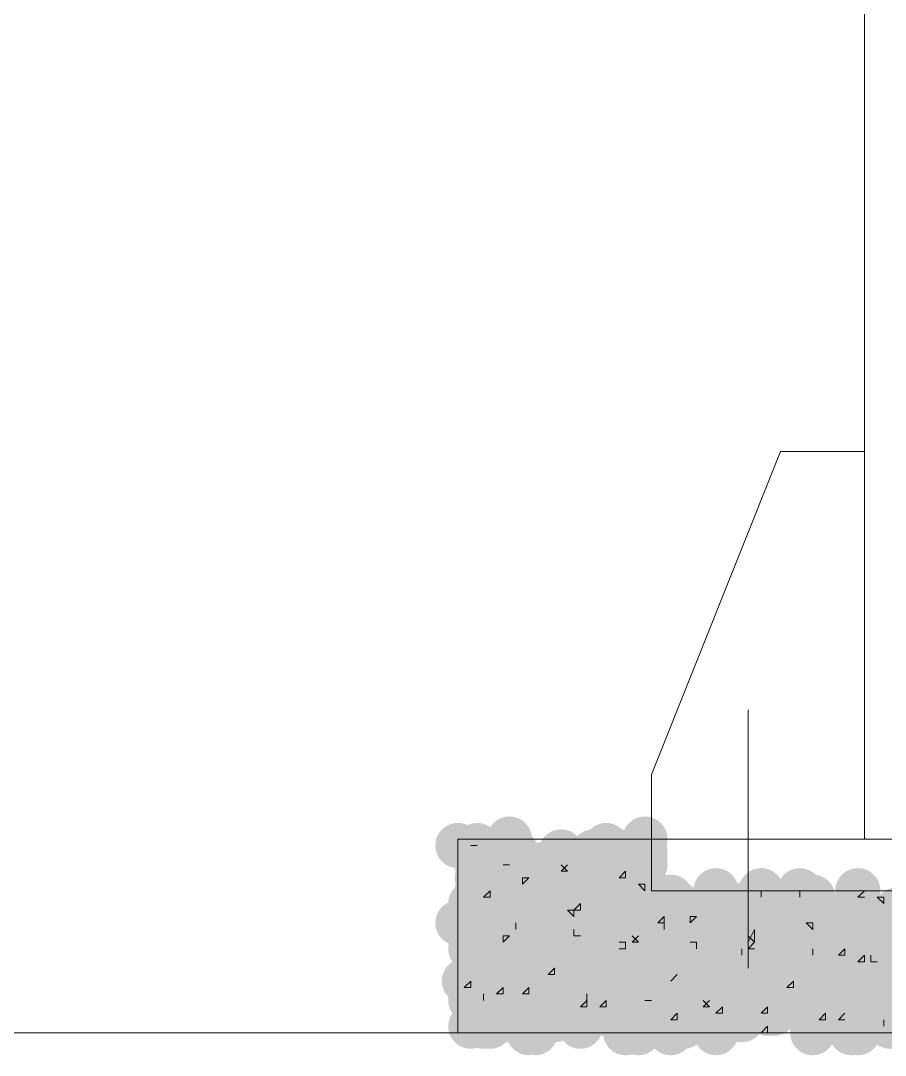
# Model space of a CAD drawing. Header units: millimetres. Extents: x 29 to 95071, y 20 to 67221.
# Drawn here: x 10945 to 11609, y 26639 to 27433 of the extents above; entities that cross this region are included whole.
import ezdxf

# ---------------------------------------------------------------- set-up
doc = ezdxf.new("R2010")
doc.units = ezdxf.units.MM

msp = doc.modelspace()

# ---------------------------------------------------------------- hatches: boundary and pattern name
h = msp.add_hatch(color=7)
edge = h.paths.add_edge_path()
edge.add_arc((11280.45, 26799.96), 17.35, 0, 360)
h = msp.add_hatch(color=7)
edge = h.paths.add_edge_path()
edge.add_arc((11295.32, 26799.96), 17.35, 0, 360)
h = msp.add_hatch(color=7)
edge = h.paths.add_edge_path()
edge.add_arc((11295.32, 26799.96), 17.35, 0, 360)
h = msp.add_hatch(color=7)
edge = h.paths.add_edge_path()
edge.add_arc((11320.1, 26804.91), 17.35, 0, 360)
h = msp.add_hatch(color=7)
edge = h.paths.add_edge_path()
edge.add_arc((11394.45, 26799.96), 17.35, 0, 360)
h = msp.add_hatch(color=7)
edge = h.paths.add_edge_path()
edge.add_arc((11424.19, 26804.91), 17.35, 0, 360)
h = msp.add_hatch(color=7)
edge = h.paths.add_edge_path()
edge.add_arc((11290.36, 26795), 17.35, 0, 360)
h = msp.add_hatch(color=7)
edge = h.paths.add_edge_path()
edge.add_arc((11325.06, 26795), 17.35, 0, 360)
h = msp.add_hatch(color=7)
edge = h.paths.add_edge_path()
edge.add_arc((11325.06, 26790.04), 17.35, 0, 360)
h = msp.add_hatch(color=7)
edge = h.paths.add_edge_path()
edge.add_arc((11359.75, 26795), 17.35, 0, 360)
h = msp.add_hatch(color=7)
edge = h.paths.add_edge_path()
edge.add_arc((11359.75, 26790.04), 17.35, 0, 360)
h = msp.add_hatch(color=7)
edge = h.paths.add_edge_path()
edge.add_arc((11369.67, 26790.04), 17.35, 0, 360)
h = msp.add_hatch(color=7)
edge = h.paths.add_edge_path()
edge.add_arc((11384.54, 26795), 17.35, 0, 360)
h = msp.add_hatch(color=7)
edge = h.paths.add_edge_path()
edge.add_arc((11384.54, 26795), 17.35, 0, 360)
h = msp.add_hatch(color=7)
edge = h.paths.add_edge_path()
edge.add_arc((11384.54, 26795), 17.35, 0, 360)
h = msp.add_hatch(color=7)
edge = h.paths.add_edge_path()
edge.add_arc((11384.54, 26790.04), 17.35, 0, 360)
h = msp.add_hatch(color=7)
edge = h.paths.add_edge_path()
edge.add_arc((11389.49, 26790.04), 17.35, 0, 360)
h = msp.add_hatch(color=7)
edge = h.paths.add_edge_path()
edge.add_arc((11404.36, 26795), 17.35, 0, 360)
h = msp.add_hatch(color=7)
edge = h.paths.add_edge_path()
edge.add_arc((11424.19, 26795), 17.35, 0, 360)
h = msp.add_hatch(color=7)
edge = h.paths.add_edge_path()
edge.add_arc((11424.19, 26790.04), 17.35, 0, 360)
h = msp.add_hatch(color=7)
edge = h.paths.add_edge_path()
edge.add_arc((11295.32, 26785.09), 17.35, 0, 360)
h = msp.add_hatch(color=7)
edge = h.paths.add_edge_path()
edge.add_arc((11315.14, 26785.09), 17.35, 0, 360)
h = msp.add_hatch(color=7)
edge = h.paths.add_edge_path()
edge.add_arc((11315.14, 26785.09), 17.35, 0, 360)
h = msp.add_hatch(color=7)
edge = h.paths.add_edge_path()
edge.add_arc((11344.88, 26785.09), 17.35, 0, 360)
h = msp.add_hatch(color=7)
edge = h.paths.add_edge_path()
edge.add_arc((11359.75, 26785.09), 17.35, 0, 360)
h = msp.add_hatch(color=7)
edge = h.paths.add_edge_path()
edge.add_arc((11424.19, 26785.09), 17.35, 0, 360)
h = msp.add_hatch(color=7)
edge = h.paths.add_edge_path()
edge.add_arc((11295.32, 26775.17), 17.35, 0, 360)
h = msp.add_hatch(color=7)
edge = h.paths.add_edge_path()
edge.add_arc((11305.23, 26780.13), 17.35, 0, 360)
h = msp.add_hatch(color=7)
edge = h.paths.add_edge_path()
edge.add_arc((11330.01, 26780.13), 17.35, 0, 360)
h = msp.add_hatch(color=7)
edge = h.paths.add_edge_path()
edge.add_arc((11359.75, 26775.17), 17.35, 0, 360)
h = msp.add_hatch(color=7)
edge = h.paths.add_edge_path()
edge.add_arc((11384.54, 26775.17), 17.35, 0, 360)
h = msp.add_hatch(color=7)
edge = h.paths.add_edge_path()
edge.add_arc((11389.49, 26780.13), 17.35, 0, 360)
h = msp.add_hatch(color=7)
edge = h.paths.add_edge_path()
edge.add_arc((11419.23, 26780.13), 17.35, 0, 360)
h = msp.add_hatch(color=7)
edge = h.paths.add_edge_path()
edge.add_arc((11325.06, 26770.22), 17.35, 0, 360)
h = msp.add_hatch(color=7)
edge = h.paths.add_edge_path()
edge.add_arc((11409.32, 26770.22), 17.35, 0, 360)
h = msp.add_hatch(color=7)
edge = h.paths.add_edge_path()
edge.add_arc((11424.19, 26770.22), 17.35, 0, 360)
h = msp.add_hatch(color=7)
edge = h.paths.add_edge_path()
edge.add_arc((11295.32, 26765.26), 17.35, 0, 360)
h = msp.add_hatch(color=7)
edge = h.paths.add_edge_path()
edge.add_arc((11310.19, 26760.3), 17.35, 0, 360)
h = msp.add_hatch(color=7)
edge = h.paths.add_edge_path()
edge.add_arc((11310.19, 26760.3), 17.35, 0, 360)
h = msp.add_hatch(color=7)
edge = h.paths.add_edge_path()
edge.add_arc((11330.01, 26760.3), 17.35, 0, 360)
h = msp.add_hatch(color=7)
edge = h.paths.add_edge_path()
edge.add_arc((11344.88, 26765.26), 17.35, 0, 360)
h = msp.add_hatch(color=7)
edge = h.paths.add_edge_path()
edge.add_arc((11344.88, 26760.3), 17.35, 0, 360)
h = msp.add_hatch(color=7)
edge = h.paths.add_edge_path()
edge.add_arc((11344.88, 26760.3), 17.35, 0, 360)
h = msp.add_hatch(color=7)
edge = h.paths.add_edge_path()
edge.add_arc((11369.67, 26765.26), 17.35, 0, 360)
h = msp.add_hatch(color=7)
edge = h.paths.add_edge_path()
edge.add_arc((11379.58, 26760.3), 17.35, 0, 360)
h = msp.add_hatch(color=7)
edge = h.paths.add_edge_path()
edge.add_arc((11424.19, 26760.3), 17.35, 0, 360)
h = msp.add_hatch(color=7)
edge = h.paths.add_edge_path()
edge.add_arc((11444.01, 26760.3), 17.35, 0, 360)
h = msp.add_hatch(color=7)
edge = h.paths.add_edge_path()
edge.add_arc((11478.71, 26765.26), 17.35, 0, 360)
h = msp.add_hatch(color=7)
edge = h.paths.add_edge_path()
edge.add_arc((11513.41, 26765.26), 17.35, 0, 360)
h = msp.add_hatch(color=7)
edge = h.paths.add_edge_path()
edge.add_arc((11513.41, 26760.3), 17.35, 0, 360)
h = msp.add_hatch(color=7)
edge = h.paths.add_edge_path()
edge.add_arc((11543.15, 26765.26), 17.35, 0, 360)
h = msp.add_hatch(color=7)
edge = h.paths.add_edge_path()
edge.add_arc((11553.06, 26760.3), 17.35, 0, 360)
h = msp.add_hatch(color=7)
edge = h.paths.add_edge_path()
edge.add_arc((11587.75, 26765.26), 17.35, 0, 360)
h = msp.add_hatch(color=7)
edge = h.paths.add_edge_path()
edge.add_arc((11290.36, 26755.35), 17.35, 0, 360)
h = msp.add_hatch(color=7)
edge = h.paths.add_edge_path()
edge.add_arc((11290.36, 26755.35), 17.35, 0, 360)
h = msp.add_hatch(color=7)
edge = h.paths.add_edge_path()
edge.add_arc((11325.06, 26750.39), 17.35, 0, 360)
h = msp.add_hatch(color=7)
edge = h.paths.add_edge_path()
edge.add_arc((11325.06, 26750.39), 17.35, 0, 360)
h = msp.add_hatch(color=7)
edge = h.paths.add_edge_path()
edge.add_arc((11359.75, 26755.35), 17.35, 0, 360)
h = msp.add_hatch(color=7)
edge = h.paths.add_edge_path()
edge.add_arc((11359.75, 26750.39), 17.35, 0, 360)
h = msp.add_hatch(color=7)
edge = h.paths.add_edge_path()
edge.add_arc((11389.49, 26755.35), 17.35, 0, 360)
h = msp.add_hatch(color=7)
edge = h.paths.add_edge_path()
edge.add_arc((11394.45, 26750.39), 17.35, 0, 360)
h = msp.add_hatch(color=7)
edge = h.paths.add_edge_path()
edge.add_arc((11409.32, 26750.39), 17.35, 0, 360)
h = msp.add_hatch(color=7)
edge = h.paths.add_edge_path()
edge.add_arc((11414.28, 26755.35), 17.35, 0, 360)
h = msp.add_hatch(color=7)
edge = h.paths.add_edge_path()
edge.add_arc((11434.1, 26750.39), 17.35, 0, 360)
h = msp.add_hatch(color=7)
edge = h.paths.add_edge_path()
edge.add_arc((11448.97, 26755.35), 17.35, 0, 360)
h = msp.add_hatch(color=7)
edge = h.paths.add_edge_path()
edge.add_arc((11473.75, 26755.35), 17.35, 0, 360)
h = msp.add_hatch(color=7)
edge = h.paths.add_edge_path()
edge.add_arc((11478.71, 26755.35), 17.35, 0, 360)
h = msp.add_hatch(color=7)
edge = h.paths.add_edge_path()
edge.add_arc((11488.62, 26755.35), 17.35, 0, 360)
h = msp.add_hatch(color=7)
edge = h.paths.add_edge_path()
edge.add_arc((11488.62, 26750.39), 17.35, 0, 360)
h = msp.add_hatch(color=7)
edge = h.paths.add_edge_path()
edge.add_arc((11513.41, 26750.39), 17.35, 0, 360)
h = msp.add_hatch(color=7)
edge = h.paths.add_edge_path()
edge.add_arc((11518.36, 26755.35), 17.35, 0, 360)
h = msp.add_hatch(color=7)
edge = h.paths.add_edge_path()
edge.add_arc((11548.1, 26750.39), 17.35, 0, 360)
h = msp.add_hatch(color=7)
edge = h.paths.add_edge_path()
edge.add_arc((11582.8, 26750.39), 17.35, 0, 360)
h = msp.add_hatch(color=7)
edge = h.paths.add_edge_path()
edge.add_arc((11617.49, 26750.39), 17.35, 0, 360)
h = msp.add_hatch(color=7)
edge = h.paths.add_edge_path()
edge.add_arc((11295.32, 26745.43), 17.35, 0, 360)
h = msp.add_hatch(color=7)
edge = h.paths.add_edge_path()
edge.add_arc((11369.67, 26745.43), 17.35, 0, 360)
h = msp.add_hatch(color=7)
edge = h.paths.add_edge_path()
edge.add_arc((11389.49, 26745.43), 17.35, 0, 360)
h = msp.add_hatch(color=7)
edge = h.paths.add_edge_path()
edge.add_arc((11409.32, 26745.43), 17.35, 0, 360)
h = msp.add_hatch(color=7)
edge = h.paths.add_edge_path()
edge.add_arc((11424.19, 26745.43), 17.35, 0, 360)
h = msp.add_hatch(color=7)
edge = h.paths.add_edge_path()
edge.add_arc((11453.93, 26745.43), 17.35, 0, 360)
h = msp.add_hatch(color=7)
edge = h.paths.add_edge_path()
edge.add_arc((11458.88, 26745.43), 17.35, 0, 360)
h = msp.add_hatch(color=7)
edge = h.paths.add_edge_path()
edge.add_arc((11493.58, 26745.43), 17.35, 0, 360)
h = msp.add_hatch(color=7)
edge = h.paths.add_edge_path()
edge.add_arc((11528.28, 26745.43), 17.35, 0, 360)
h = msp.add_hatch(color=7)
edge = h.paths.add_edge_path()
edge.add_arc((11572.89, 26745.43), 17.35, 0, 360)
h = msp.add_hatch(color=7)
edge = h.paths.add_edge_path()
edge.add_arc((11587.75, 26745.43), 17.35, 0, 360)
h = msp.add_hatch(color=7)
edge = h.paths.add_edge_path()
edge.add_arc((11617.49, 26745.43), 17.35, 0, 360)
h = msp.add_hatch(color=7)
edge = h.paths.add_edge_path()
edge.add_arc((11617.49, 26745.43), 17.35, 0, 360)
h = msp.add_hatch(color=7)
edge = h.paths.add_edge_path()
edge.add_arc((11280.45, 26740.48), 17.35, 0, 360)
h = msp.add_hatch(color=7)
edge = h.paths.add_edge_path()
edge.add_arc((11310.19, 26735.52), 17.35, 0, 360)
h = msp.add_hatch(color=7)
edge = h.paths.add_edge_path()
edge.add_arc((11325.06, 26735.52), 17.35, 0, 360)
h = msp.add_hatch(color=7)
edge = h.paths.add_edge_path()
edge.add_arc((11330.01, 26735.52), 17.35, 0, 360)
h = msp.add_hatch(color=7)
edge = h.paths.add_edge_path()
edge.add_arc((11334.97, 26740.48), 17.35, 0, 360)
h = msp.add_hatch(color=7)
edge = h.paths.add_edge_path()
edge.add_arc((11349.84, 26740.48), 17.35, 0, 360)
h = msp.add_hatch(color=7)
edge = h.paths.add_edge_path()
edge.add_arc((11389.49, 26735.52), 17.35, 0, 360)
h = msp.add_hatch(color=7)
edge = h.paths.add_edge_path()
edge.add_arc((11424.19, 26740.48), 17.35, 0, 360)
h = msp.add_hatch(color=7)
edge = h.paths.add_edge_path()
edge.add_arc((11493.58, 26735.52), 17.35, 0, 360)
h = msp.add_hatch(color=7)
edge = h.paths.add_edge_path()
edge.add_arc((11533.23, 26740.48), 17.35, 0, 360)
h = msp.add_hatch(color=7)
edge = h.paths.add_edge_path()
edge.add_arc((11553.06, 26740.48), 17.35, 0, 360)
h = msp.add_hatch(color=7)
edge = h.paths.add_edge_path()
edge.add_arc((11553.06, 26740.48), 17.35, 0, 360)
h = msp.add_hatch(color=7)
edge = h.paths.add_edge_path()
edge.add_arc((11553.06, 26735.52), 17.35, 0, 360)
h = msp.add_hatch(color=7)
edge = h.paths.add_edge_path()
edge.add_arc((11562.97, 26740.48), 17.35, 0, 360)
h = msp.add_hatch(color=7)
edge = h.paths.add_edge_path()
edge.add_arc((11582.8, 26740.48), 17.35, 0, 360)
h = msp.add_hatch(color=7)
edge = h.paths.add_edge_path()
edge.add_arc((11597.67, 26740.48), 17.35, 0, 360)
h = msp.add_hatch(color=7)
edge = h.paths.add_edge_path()
edge.add_arc((11295.32, 26730.56), 17.35, 0, 360)
h = msp.add_hatch(color=7)
edge = h.paths.add_edge_path()
edge.add_arc((11300.28, 26730.56), 17.35, 0, 360)
h = msp.add_hatch(color=7)
edge = h.paths.add_edge_path()
edge.add_arc((11359.75, 26730.56), 17.35, 0, 360)
h = msp.add_hatch(color=7)
edge = h.paths.add_edge_path()
edge.add_arc((11453.93, 26730.56), 17.35, 0, 360)
h = msp.add_hatch(color=7)
edge = h.paths.add_edge_path()
edge.add_arc((11468.8, 26730.56), 17.35, 0, 360)
h = msp.add_hatch(color=7)
edge = h.paths.add_edge_path()
edge.add_arc((11488.62, 26730.56), 17.35, 0, 360)
h = msp.add_hatch(color=7)
edge = h.paths.add_edge_path()
edge.add_arc((11513.41, 26730.56), 17.35, 0, 360)
h = msp.add_hatch(color=7)
edge = h.paths.add_edge_path()
edge.add_arc((11518.36, 26730.56), 17.35, 0, 360)
h = msp.add_hatch(color=7)
edge = h.paths.add_edge_path()
edge.add_arc((11602.62, 26730.56), 17.35, 0, 360)
h = msp.add_hatch(color=7)
edge = h.paths.add_edge_path()
edge.add_arc((11290.36, 26720.65), 17.35, 0, 360)
h = msp.add_hatch(color=7)
edge = h.paths.add_edge_path()
edge.add_arc((11325.06, 26725.61), 17.35, 0, 360)
h = msp.add_hatch(color=7)
edge = h.paths.add_edge_path()
edge.add_arc((11330.01, 26725.61), 17.35, 0, 360)
h = msp.add_hatch(color=7)
edge = h.paths.add_edge_path()
edge.add_arc((11364.71, 26725.61), 17.35, 0, 360)
h = msp.add_hatch(color=7)
edge = h.paths.add_edge_path()
edge.add_arc((11374.62, 26720.65), 17.35, 0, 360)
h = msp.add_hatch(color=7)
edge = h.paths.add_edge_path()
edge.add_arc((11389.49, 26720.65), 17.35, 0, 360)
h = msp.add_hatch(color=7)
edge = h.paths.add_edge_path()
edge.add_arc((11399.41, 26725.61), 17.35, 0, 360)
h = msp.add_hatch(color=7)
edge = h.paths.add_edge_path()
edge.add_arc((11414.28, 26725.61), 17.35, 0, 360)
h = msp.add_hatch(color=7)
edge = h.paths.add_edge_path()
edge.add_arc((11419.23, 26720.65), 17.35, 0, 360)
h = msp.add_hatch(color=7)
edge = h.paths.add_edge_path()
edge.add_arc((11434.1, 26720.65), 17.35, 0, 360)
h = msp.add_hatch(color=7)
edge = h.paths.add_edge_path()
edge.add_arc((11439.06, 26720.65), 17.35, 0, 360)
h = msp.add_hatch(color=7)
edge = h.paths.add_edge_path()
edge.add_arc((11453.93, 26725.61), 17.35, 0, 360)
h = msp.add_hatch(color=7)
edge = h.paths.add_edge_path()
edge.add_arc((11468.8, 26720.65), 17.35, 0, 360)
h = msp.add_hatch(color=7)
edge = h.paths.add_edge_path()
edge.add_arc((11478.71, 26725.61), 17.35, 0, 360)
h = msp.add_hatch(color=7)
edge = h.paths.add_edge_path()
edge.add_arc((11503.49, 26720.65), 17.35, 0, 360)
h = msp.add_hatch(color=7)
edge = h.paths.add_edge_path()
edge.add_arc((11508.45, 26720.65), 17.35, 0, 360)
h = msp.add_hatch(color=7)
edge = h.paths.add_edge_path()
edge.add_arc((11528.28, 26720.65), 17.35, 0, 360)
h = msp.add_hatch(color=7)
edge = h.paths.add_edge_path()
edge.add_arc((11533.23, 26720.65), 17.35, 0, 360)
h = msp.add_hatch(color=7)
edge = h.paths.add_edge_path()
edge.add_arc((11558.02, 26720.65), 17.35, 0, 360)
h = msp.add_hatch(color=7)
edge = h.paths.add_edge_path()
edge.add_arc((11567.93, 26725.61), 17.35, 0, 360)
h = msp.add_hatch(color=7)
edge = h.paths.add_edge_path()
edge.add_arc((11582.8, 26720.65), 17.35, 0, 360)
h = msp.add_hatch(color=7)
edge = h.paths.add_edge_path()
edge.add_arc((11597.67, 26725.61), 17.35, 0, 360)
h = msp.add_hatch(color=7)
edge = h.paths.add_edge_path()
edge.add_arc((11612.54, 26725.61), 17.35, 0, 360)
h = msp.add_hatch(color=7)
edge = h.paths.add_edge_path()
edge.add_arc((11617.49, 26725.61), 17.35, 0, 360)
h = msp.add_hatch(color=7)
edge = h.paths.add_edge_path()
edge.add_arc((11310.19, 26710.74), 17.35, 0, 360)
h = msp.add_hatch(color=7)
edge = h.paths.add_edge_path()
edge.add_arc((11334.97, 26715.69), 17.35, 0, 360)
h = msp.add_hatch(color=7)
edge = h.paths.add_edge_path()
edge.add_arc((11354.8, 26710.74), 17.35, 0, 360)
h = msp.add_hatch(color=7)
edge = h.paths.add_edge_path()
edge.add_arc((11389.49, 26715.69), 17.35, 0, 360)
h = msp.add_hatch(color=7)
edge = h.paths.add_edge_path()
edge.add_arc((11404.36, 26715.69), 17.35, 0, 360)
h = msp.add_hatch(color=7)
edge = h.paths.add_edge_path()
edge.add_arc((11478.71, 26710.74), 17.35, 0, 360)
h = msp.add_hatch(color=7)
edge = h.paths.add_edge_path()
edge.add_arc((11493.58, 26710.74), 17.35, 0, 360)
h = msp.add_hatch(color=7)
edge = h.paths.add_edge_path()
edge.add_arc((11498.54, 26715.69), 17.35, 0, 360)
h = msp.add_hatch(color=7)
edge = h.paths.add_edge_path()
edge.add_arc((11518.36, 26715.69), 17.35, 0, 360)
h = msp.add_hatch(color=7)
edge = h.paths.add_edge_path()
edge.add_arc((11518.36, 26710.74), 17.35, 0, 360)
h = msp.add_hatch(color=7)
edge = h.paths.add_edge_path()
edge.add_arc((11533.23, 26715.69), 17.35, 0, 360)
h = msp.add_hatch(color=7)
edge = h.paths.add_edge_path()
edge.add_arc((11553.06, 26715.69), 17.35, 0, 360)
h = msp.add_hatch(color=7)
edge = h.paths.add_edge_path()
edge.add_arc((11553.06, 26715.69), 17.35, 0, 360)
h = msp.add_hatch(color=7)
edge = h.paths.add_edge_path()
edge.add_arc((11567.93, 26715.69), 17.35, 0, 360)
h = msp.add_hatch(color=7)
edge = h.paths.add_edge_path()
edge.add_arc((11602.62, 26715.69), 17.35, 0, 360)
h = msp.add_hatch(color=7)
edge = h.paths.add_edge_path()
edge.add_arc((11295.32, 26705.78), 17.35, 0, 360)
h = msp.add_hatch(color=7)
edge = h.paths.add_edge_path()
edge.add_arc((11325.06, 26705.78), 17.35, 0, 360)
h = msp.add_hatch(color=7)
edge = h.paths.add_edge_path()
edge.add_arc((11369.67, 26705.78), 17.35, 0, 360)
h = msp.add_hatch(color=7)
edge = h.paths.add_edge_path()
edge.add_arc((11439.06, 26705.78), 17.35, 0, 360)
h = msp.add_hatch(color=7)
edge = h.paths.add_edge_path()
edge.add_arc((11453.93, 26705.78), 17.35, 0, 360)
h = msp.add_hatch(color=7)
edge = h.paths.add_edge_path()
edge.add_arc((11458.88, 26705.78), 17.35, 0, 360)
h = msp.add_hatch(color=7)
edge = h.paths.add_edge_path()
edge.add_arc((11488.62, 26705.78), 17.35, 0, 360)
h = msp.add_hatch(color=7)
edge = h.paths.add_edge_path()
edge.add_arc((11617.49, 26705.78), 17.35, 0, 360)
h = msp.add_hatch(color=7)
edge = h.paths.add_edge_path()
edge.add_arc((11622.45, 26705.78), 17.35, 0, 360)
h = msp.add_hatch(color=7)
edge = h.paths.add_edge_path()
edge.add_arc((11285.41, 26695.87), 17.35, 0, 360)
h = msp.add_hatch(color=7)
edge = h.paths.add_edge_path()
edge.add_arc((11290.36, 26700.83), 17.35, 0, 360)
h = msp.add_hatch(color=7)
edge = h.paths.add_edge_path()
edge.add_arc((11295.32, 26695.87), 17.35, 0, 360)
h = msp.add_hatch(color=7)
edge = h.paths.add_edge_path()
edge.add_arc((11320.1, 26695.87), 17.35, 0, 360)
h = msp.add_hatch(color=7)
edge = h.paths.add_edge_path()
edge.add_arc((11330.01, 26700.83), 17.35, 0, 360)
h = msp.add_hatch(color=7)
edge = h.paths.add_edge_path()
edge.add_arc((11359.75, 26695.87), 17.35, 0, 360)
h = msp.add_hatch(color=7)
edge = h.paths.add_edge_path()
edge.add_arc((11374.62, 26695.87), 17.35, 0, 360)
h = msp.add_hatch(color=7)
edge = h.paths.add_edge_path()
edge.add_arc((11389.49, 26695.87), 17.35, 0, 360)
h = msp.add_hatch(color=7)
edge = h.paths.add_edge_path()
edge.add_arc((11399.41, 26700.83), 17.35, 0, 360)
h = msp.add_hatch(color=7)
edge = h.paths.add_edge_path()
edge.add_arc((11419.23, 26700.83), 17.35, 0, 360)
h = msp.add_hatch(color=7)
edge = h.paths.add_edge_path()
edge.add_arc((11419.23, 26695.87), 17.35, 0, 360)
h = msp.add_hatch(color=7)
edge = h.paths.add_edge_path()
edge.add_arc((11444.01, 26695.87), 17.35, 0, 360)
h = msp.add_hatch(color=7)
edge = h.paths.add_edge_path()
edge.add_arc((11453.93, 26700.83), 17.35, 0, 360)
h = msp.add_hatch(color=7)
edge = h.paths.add_edge_path()
edge.add_arc((11543.15, 26695.87), 17.35, 0, 360)
h = msp.add_hatch(color=7)
edge = h.paths.add_edge_path()
edge.add_arc((11553.06, 26695.87), 17.35, 0, 360)
h = msp.add_hatch(color=7)
edge = h.paths.add_edge_path()
edge.add_arc((11553.06, 26695.87), 17.35, 0, 360)
h = msp.add_hatch(color=7)
edge = h.paths.add_edge_path()
edge.add_arc((11582.8, 26700.83), 17.35, 0, 360)
h = msp.add_hatch(color=7)
edge = h.paths.add_edge_path()
edge.add_arc((11582.8, 26700.83), 17.35, 0, 360)
h = msp.add_hatch(color=7)
edge = h.paths.add_edge_path()
edge.add_arc((11592.71, 26700.83), 17.35, 0, 360)
h = msp.add_hatch(color=7)
edge = h.paths.add_edge_path()
edge.add_arc((11597.67, 26700.83), 17.35, 0, 360)
h = msp.add_hatch(color=7)
edge = h.paths.add_edge_path()
edge.add_arc((11354.8, 26690.91), 17.35, 0, 360)
h = msp.add_hatch(color=7)
edge = h.paths.add_edge_path()
edge.add_arc((11354.8, 26690.91), 17.35, 0, 360)
h = msp.add_hatch(color=7)
edge = h.paths.add_edge_path()
edge.add_arc((11384.54, 26690.91), 17.35, 0, 360)
h = msp.add_hatch(color=7)
edge = h.paths.add_edge_path()
edge.add_arc((11389.49, 26690.91), 17.35, 0, 360)
h = msp.add_hatch(color=7)
edge = h.paths.add_edge_path()
edge.add_arc((11419.23, 26690.91), 17.35, 0, 360)
h = msp.add_hatch(color=7)
edge = h.paths.add_edge_path()
edge.add_arc((11453.93, 26690.91), 17.35, 0, 360)
h = msp.add_hatch(color=7)
edge = h.paths.add_edge_path()
edge.add_arc((11503.49, 26690.91), 17.35, 0, 360)
h = msp.add_hatch(color=7)
edge = h.paths.add_edge_path()
edge.add_arc((11518.36, 26690.91), 17.35, 0, 360)
h = msp.add_hatch(color=7)
edge = h.paths.add_edge_path()
edge.add_arc((11518.36, 26690.91), 17.35, 0, 360)
h = msp.add_hatch(color=7)
edge = h.paths.add_edge_path()
edge.add_arc((11518.36, 26690.91), 17.35, 0, 360)
h = msp.add_hatch(color=7)
edge = h.paths.add_edge_path()
edge.add_arc((11290.36, 26681), 17.35, 0, 360)
h = msp.add_hatch(color=7)
edge = h.paths.add_edge_path()
edge.add_arc((11295.32, 26685.96), 17.35, 0, 360)
h = msp.add_hatch(color=7)
edge = h.paths.add_edge_path()
edge.add_arc((11300.28, 26685.96), 17.35, 0, 360)
h = msp.add_hatch(color=7)
edge = h.paths.add_edge_path()
edge.add_arc((11300.28, 26681), 17.35, 0, 360)
h = msp.add_hatch(color=7)
edge = h.paths.add_edge_path()
edge.add_arc((11310.19, 26681), 17.35, 0, 360)
h = msp.add_hatch(color=7)
edge = h.paths.add_edge_path()
edge.add_arc((11320.1, 26685.96), 17.35, 0, 360)
h = msp.add_hatch(color=7)
edge = h.paths.add_edge_path()
edge.add_arc((11325.06, 26685.96), 17.35, 0, 360)
h = msp.add_hatch(color=7)
edge = h.paths.add_edge_path()
edge.add_arc((11334.97, 26685.96), 17.35, 0, 360)
h = msp.add_hatch(color=7)
edge = h.paths.add_edge_path()
edge.add_arc((11344.88, 26685.96), 17.35, 0, 360)
h = msp.add_hatch(color=7)
edge = h.paths.add_edge_path()
edge.add_arc((11369.67, 26685.96), 17.35, 0, 360)
h = msp.add_hatch(color=7)
edge = h.paths.add_edge_path()
edge.add_arc((11379.58, 26685.96), 17.35, 0, 360)
h = msp.add_hatch(color=7)
edge = h.paths.add_edge_path()
edge.add_arc((11399.41, 26681), 17.35, 0, 360)
h = msp.add_hatch(color=7)
edge = h.paths.add_edge_path()
edge.add_arc((11424.19, 26681), 17.35, 0, 360)
h = msp.add_hatch(color=7)
edge = h.paths.add_edge_path()
edge.add_arc((11424.19, 26681), 17.35, 0, 360)
h = msp.add_hatch(color=7)
edge = h.paths.add_edge_path()
edge.add_arc((11424.19, 26681), 17.35, 0, 360)
h = msp.add_hatch(color=7)
edge = h.paths.add_edge_path()
edge.add_arc((11434.1, 26681), 17.35, 0, 360)
h = msp.add_hatch(color=7)
edge = h.paths.add_edge_path()
edge.add_arc((11439.06, 26681), 17.35, 0, 360)
h = msp.add_hatch(color=7)
edge = h.paths.add_edge_path()
edge.add_arc((11453.93, 26681), 17.35, 0, 360)
h = msp.add_hatch(color=7)
edge = h.paths.add_edge_path()
edge.add_arc((11463.84, 26685.96), 17.35, 0, 360)
h = msp.add_hatch(color=7)
edge = h.paths.add_edge_path()
edge.add_arc((11468.8, 26681), 17.35, 0, 360)
h = msp.add_hatch(color=7)
edge = h.paths.add_edge_path()
edge.add_arc((11478.71, 26685.96), 17.35, 0, 360)
h = msp.add_hatch(color=7)
edge = h.paths.add_edge_path()
edge.add_arc((11483.67, 26685.96), 17.35, 0, 360)
h = msp.add_hatch(color=7)
edge = h.paths.add_edge_path()
edge.add_arc((11488.62, 26685.96), 17.35, 0, 360)
h = msp.add_hatch(color=7)
edge = h.paths.add_edge_path()
edge.add_arc((11503.49, 26681), 17.35, 0, 360)
h = msp.add_hatch(color=7)
edge = h.paths.add_edge_path()
edge.add_arc((11523.32, 26685.96), 17.35, 0, 360)
h = msp.add_hatch(color=7)
edge = h.paths.add_edge_path()
edge.add_arc((11558.02, 26685.96), 17.35, 0, 360)
h = msp.add_hatch(color=7)
edge = h.paths.add_edge_path()
edge.add_arc((11592.71, 26681), 17.35, 0, 360)
h = msp.add_hatch(color=7)
edge = h.paths.add_edge_path()
edge.add_arc((11607.58, 26681), 17.35, 0, 360)
h = msp.add_hatch(color=7)
edge = h.paths.add_edge_path()
edge.add_arc((11612.54, 26681), 17.35, 0, 360)
h = msp.add_hatch(color=7)
edge = h.paths.add_edge_path()
edge.add_arc((11359.75, 26671.09), 17.35, 0, 360)
h = msp.add_hatch(color=7)
edge = h.paths.add_edge_path()
edge.add_arc((11379.58, 26676.04), 17.35, 0, 360)
h = msp.add_hatch(color=7)
edge = h.paths.add_edge_path()
edge.add_arc((11389.49, 26671.09), 17.35, 0, 360)
h = msp.add_hatch(color=7)
edge = h.paths.add_edge_path()
edge.add_arc((11404.36, 26671.09), 17.35, 0, 360)
h = msp.add_hatch(color=7)
edge = h.paths.add_edge_path()
edge.add_arc((11419.23, 26676.04), 17.35, 0, 360)
h = msp.add_hatch(color=7)
edge = h.paths.add_edge_path()
edge.add_arc((11444.01, 26676.04), 17.35, 0, 360)
h = msp.add_hatch(color=7)
edge = h.paths.add_edge_path()
edge.add_arc((11518.36, 26671.09), 17.35, 0, 360)
h = msp.add_hatch(color=7)
edge = h.paths.add_edge_path()
edge.add_arc((11523.32, 26671.09), 17.35, 0, 360)
h = msp.add_hatch(color=7)
edge = h.paths.add_edge_path()
edge.add_arc((11538.19, 26676.04), 17.35, 0, 360)
h = msp.add_hatch(color=7)
edge = h.paths.add_edge_path()
edge.add_arc((11548.1, 26676.04), 17.35, 0, 360)
h = msp.add_hatch(color=7)
edge = h.paths.add_edge_path()
edge.add_arc((11562.97, 26676.04), 17.35, 0, 360)
h = msp.add_hatch(color=7)
edge = h.paths.add_edge_path()
edge.add_arc((11572.89, 26676.04), 17.35, 0, 360)
h = msp.add_hatch(color=7)
edge = h.paths.add_edge_path()
edge.add_arc((11582.8, 26676.04), 17.35, 0, 360)
h = msp.add_hatch(color=7)
edge = h.paths.add_edge_path()
edge.add_arc((11582.8, 26676.04), 17.35, 0, 360)
h = msp.add_hatch(color=7)
edge = h.paths.add_edge_path()
edge.add_arc((11602.62, 26676.04), 17.35, 0, 360)
h = msp.add_hatch(color=7)
edge = h.paths.add_edge_path()
edge.add_arc((11320.1, 26666.13), 17.35, 0, 360)
h = msp.add_hatch(color=7)
edge = h.paths.add_edge_path()
edge.add_arc((11339.93, 26666.13), 17.35, 0, 360)
h = msp.add_hatch(color=7)
edge = h.paths.add_edge_path()
edge.add_arc((11354.8, 26666.13), 17.35, 0, 360)
h = msp.add_hatch(color=7)
edge = h.paths.add_edge_path()
edge.add_arc((11369.67, 26666.13), 17.35, 0, 360)
h = msp.add_hatch(color=7)
edge = h.paths.add_edge_path()
edge.add_arc((11483.67, 26666.13), 17.35, 0, 360)
h = msp.add_hatch(color=7)
edge = h.paths.add_edge_path()
edge.add_arc((11483.67, 26666.13), 17.35, 0, 360)
h = msp.add_hatch(color=7)
edge = h.paths.add_edge_path()
edge.add_arc((11498.54, 26666.13), 17.35, 0, 360)
h = msp.add_hatch(color=7)
edge = h.paths.add_edge_path()
edge.add_arc((11572.89, 26666.13), 17.35, 0, 360)
h = msp.add_hatch(color=7)
edge = h.paths.add_edge_path()
edge.add_arc((11587.75, 26666.13), 17.35, 0, 360)
h = msp.add_hatch(color=7)
edge = h.paths.add_edge_path()
edge.add_arc((11607.58, 26666.13), 17.35, 0, 360)
h = msp.add_hatch(color=7)
edge = h.paths.add_edge_path()
edge.add_arc((11290.36, 26661.17), 17.35, 0, 360)
h = msp.add_hatch(color=7)
edge = h.paths.add_edge_path()
edge.add_arc((11300.28, 26661.17), 17.35, 0, 360)
h = msp.add_hatch(color=7)
edge = h.paths.add_edge_path()
edge.add_arc((11305.23, 26661.17), 17.35, 0, 360)
h = msp.add_hatch(color=7)
edge = h.paths.add_edge_path()
edge.add_arc((11334.97, 26656.22), 17.35, 0, 360)
h = msp.add_hatch(color=7)
edge = h.paths.add_edge_path()
edge.add_arc((11339.93, 26661.17), 17.35, 0, 360)
h = msp.add_hatch(color=7)
edge = h.paths.add_edge_path()
edge.add_arc((11339.93, 26656.22), 17.35, 0, 360)
h = msp.add_hatch(color=7)
edge = h.paths.add_edge_path()
edge.add_arc((11374.62, 26661.17), 17.35, 0, 360)
h = msp.add_hatch(color=7)
edge = h.paths.add_edge_path()
edge.add_arc((11409.32, 26656.22), 17.35, 0, 360)
h = msp.add_hatch(color=7)
edge = h.paths.add_edge_path()
edge.add_arc((11419.23, 26656.22), 17.35, 0, 360)
h = msp.add_hatch(color=7)
edge = h.paths.add_edge_path()
edge.add_arc((11419.23, 26656.22), 17.35, 0, 360)
h = msp.add_hatch(color=7)
edge = h.paths.add_edge_path()
edge.add_arc((11444.01, 26661.17), 17.35, 0, 360)
h = msp.add_hatch(color=7)
edge = h.paths.add_edge_path()
edge.add_arc((11444.01, 26656.22), 17.35, 0, 360)
h = msp.add_hatch(color=7)
edge = h.paths.add_edge_path()
edge.add_arc((11453.93, 26661.17), 17.35, 0, 360)
h = msp.add_hatch(color=7)
edge = h.paths.add_edge_path()
edge.add_arc((11478.71, 26656.22), 17.35, 0, 360)
h = msp.add_hatch(color=7)
edge = h.paths.add_edge_path()
edge.add_arc((11553.06, 26656.22), 17.35, 0, 360)
h = msp.add_hatch(color=7)
edge = h.paths.add_edge_path()
edge.add_arc((11582.8, 26656.22), 17.35, 0, 360)
h = msp.add_hatch(color=7)
edge = h.paths.add_edge_path()
edge.add_arc((11587.75, 26656.22), 17.35, 0, 360)
h = msp.add_hatch(color=7)
edge = h.paths.add_edge_path()
edge.add_arc((11612.54, 26661.17), 17.35, 0, 360)

# ---------------------------------------------------------------- linework, layer by layer
at = {"color": 7, "lineweight": 0}
msp.add_lwpolyline([(11592.71, 31583.02), (11919.84, 31583.02), (11919.84, 26804.91), (11592.71, 26804.91)], close=True, dxfattribs=at)
for points in [[(11429.15, 26854.48), (11528.28, 27102.3)], [(11592.71, 27102.3), (11528.28, 27102.3)], [(11503.49, 26904.04), (11503.49, 26705.78)], [(11429.15, 26765.26), (11429.15, 26854.48)], [(11429.15, 26804.91), (11280.45, 26804.91), (11280.45, 26656.22)], [(11290.36, 26799.96), (11295.32, 26799.96)], [(11290.36, 26799.96), (11295.32, 26799.96)], [(11429.15, 26804.91), (12078.45, 26804.91)], [(11315.14, 26785.09), (11320.1, 26785.09)], [(11359.75, 26780.13), (11364.71, 26785.09)], [(11364.71, 26780.13), (11359.75, 26785.09)], [(11359.75, 26780.13), (11364.71, 26780.13)], [(11404.36, 26775.17), (11409.32, 26780.13)], [(11409.32, 26775.17), (11409.32, 26780.13)], [(11330.01, 26775.17), (11334.97, 26775.17)], [(11330.01, 26775.17), (11330.01, 26770.22)], [(11330.01, 26770.22), (11334.97, 26775.17)], [(11404.36, 26775.17), (11409.32, 26775.17)], [(11419.23, 26770.22), (11424.19, 26770.22)], [(11419.23, 26770.22), (11424.19, 26765.26)], [(11424.19, 26765.26), (11424.19, 26770.22)], [(11300.28, 26760.3), (11305.23, 26765.26)], [(11300.28, 26760.3), (11305.23, 26760.3)], [(11305.23, 26760.3), (11305.23, 26765.26)], [(12078.45, 26765.26), (11429.15, 26765.26)], [(11513.41, 26765.26), (11513.41, 26760.3)], [(11513.41, 26760.3), (11513.41, 26765.26)], [(11543.15, 26765.26), (11548.1, 26765.26)], [(11543.15, 26760.3), (11543.15, 26765.26)], [(11587.75, 26760.3), (11592.71, 26765.26)], [(11587.75, 26760.3), (11592.71, 26760.3)], [(11592.71, 26760.3), (11587.75, 26760.3)], [(11602.62, 26760.3), (11607.58, 26760.3)], [(11602.62, 26760.3), (11607.58, 26755.35)], [(11607.58, 26755.35), (11607.58, 26760.3)], [(11369.67, 26750.39), (11374.62, 26755.35)], [(11374.62, 26750.39), (11374.62, 26755.35)], [(11364.71, 26750.39), (11369.67, 26750.39)], [(11364.71, 26750.39), (11369.67, 26745.43)], [(11369.67, 26750.39), (11374.62, 26750.39)], [(11369.67, 26745.43), (11369.67, 26750.39)], [(11434.1, 26740.48), (11439.06, 26745.43)], [(11439.06, 26735.52), (11439.06, 26745.43)], [(11458.88, 26745.43), (11463.84, 26745.43)], [(11458.88, 26745.43), (11458.88, 26740.48)], [(11458.88, 26740.48), (11463.84, 26745.43)], [(11325.06, 26735.52), (11325.06, 26740.48)], [(11325.06, 26735.52), (11325.06, 26740.48)], [(11434.1, 26740.48), (11439.06, 26740.48)], [(11548.1, 26740.48), (11553.06, 26740.48)], [(11548.1, 26740.48), (11553.06, 26735.52)], [(11553.06, 26735.52), (11553.06, 26740.48)], [(11315.14, 26730.56), (11320.1, 26730.56)], [(11315.14, 26730.56), (11315.14, 26725.61)], [(11315.14, 26725.61), (11320.1, 26730.56)], [(11369.67, 26730.56), (11369.67, 26735.52)], [(11369.67, 26730.56), (11369.67, 26735.52)], [(11369.67, 26730.56), (11374.62, 26730.56)], [(11414.28, 26725.61), (11419.23, 26730.56)], [(11419.23, 26725.61), (11414.28, 26730.56)], [(11503.49, 26725.61), (11508.45, 26735.52)], [(11503.49, 26730.56), (11508.45, 26725.61)], [(11508.45, 26725.61), (11508.45, 26735.52)], [(11404.36, 26725.61), (11409.32, 26725.61)], [(11404.36, 26720.65), (11409.32, 26720.65)], [(11409.32, 26720.65), (11409.32, 26725.61)], [(11414.28, 26725.61), (11419.23, 26725.61)], [(11458.88, 26725.61), (11463.84, 26725.61)], [(11458.88, 26725.61), (11463.84, 26725.61)], [(11463.84, 26720.65), (11463.84, 26725.61)], [(11498.54, 26715.69), (11498.54, 26720.65)], [(11498.54, 26715.69), (11498.54, 26720.65)], [(11503.49, 26720.65), (11508.45, 26725.61)], [(11503.49, 26720.65), (11508.45, 26720.65)], [(11553.06, 26715.69), (11553.06, 26720.65)], [(11553.06, 26715.69), (11553.06, 26720.65)], [(11572.89, 26715.69), (11577.84, 26720.65)], [(11577.84, 26715.69), (11577.84, 26720.65)], [(11572.89, 26715.69), (11577.84, 26715.69)], [(11587.75, 26710.74), (11592.71, 26715.69)], [(11592.71, 26710.74), (11592.71, 26715.69)], [(11597.67, 26710.74), (11597.67, 26715.69)], [(11597.67, 26710.74), (11597.67, 26715.69)], [(11349.84, 26700.83), (11354.8, 26705.78)], [(11354.8, 26700.83), (11354.8, 26705.78)], [(11587.75, 26710.74), (11592.71, 26710.74)], [(11597.67, 26710.74), (11602.62, 26710.74)], [(11349.84, 26700.83), (11354.8, 26700.83)], [(11444.01, 26695.87), (11448.97, 26700.83)], [(11444.01, 26695.87), (11448.97, 26700.83)], [(11285.41, 26690.91), (11290.36, 26695.87)], [(11285.41, 26690.91), (11290.36, 26690.91)], [(11290.36, 26690.91), (11290.36, 26695.87)], [(11310.19, 26685.96), (11315.14, 26690.91)], [(11315.14, 26685.96), (11315.14, 26690.91)], [(11330.01, 26685.96), (11334.97, 26690.91)], [(11334.97, 26685.96), (11334.97, 26690.91)], [(11533.23, 26690.91), (11538.19, 26695.87)], [(11533.23, 26690.91), (11538.19, 26690.91)], [(11538.19, 26690.91), (11538.19, 26695.87)], [(11300.28, 26681), (11300.28, 26685.96)], [(11300.28, 26681), (11300.28, 26685.96)], [(11310.19, 26685.96), (11315.14, 26685.96)], [(11330.01, 26685.96), (11334.97, 26685.96)], [(11374.62, 26676.04), (11379.58, 26681)], [(11379.58, 26685.96), (11379.58, 26681)], [(11379.58, 26681), (11379.58, 26685.96)], [(11379.58, 26676.04), (11379.58, 26681)], [(11389.49, 26676.04), (11394.45, 26681)], [(11394.45, 26676.04), (11394.45, 26681)], [(11424.19, 26681), (11429.15, 26681)], [(11468.8, 26676.04), (11473.75, 26681)], [(11473.75, 26676.04), (11468.8, 26681)], [(11374.62, 26676.04), (11379.58, 26676.04)], [(11389.49, 26676.04), (11394.45, 26676.04)], [(11468.8, 26676.04), (11473.75, 26676.04)], [(11478.71, 26671.09), (11483.67, 26676.04)], [(11483.67, 26671.09), (11483.67, 26676.04)], [(11513.41, 26671.09), (11518.36, 26676.04)], [(11518.36, 26671.09), (11518.36, 26676.04)], [(11444.01, 26666.13), (11448.97, 26671.09)], [(11444.01, 26666.13), (11448.97, 26666.13)], [(11448.97, 26666.13), (11448.97, 26671.09)], [(11478.71, 26671.09), (11483.67, 26671.09)], [(11513.41, 26671.09), (11518.36, 26671.09)], [(11558.02, 26666.13), (11562.97, 26671.09)], [(11558.02, 26666.13), (11562.97, 26666.13)], [(11562.97, 26666.13), (11562.97, 26671.09)], [(11572.89, 26666.13), (11577.84, 26671.09)], [(11572.89, 26666.13), (11577.84, 26666.13)], [(11607.58, 26666.13), (11607.58, 26661.17)], [(11607.58, 26661.17), (11607.58, 26666.13)], [(11513.41, 26656.22), (11518.36, 26661.17)], [(11518.36, 26656.22), (11518.36, 26661.17)], [(26883.65, 26656.22), (3905.11, 26656.22)], [(5253.29, 26656.22), (18021.35, 26656.22)], [(16494.73, 26656.22), (10670.79, 26656.22)], [(11334.97, 26656.22), (11339.93, 26656.22)], [(11334.97, 26656.22), (11339.93, 26656.22)], [(11513.41, 26656.22), (11518.36, 26656.22)]]:
    msp.add_lwpolyline(points, dxfattribs=at)

doc.saveas('drawing.dxf')
